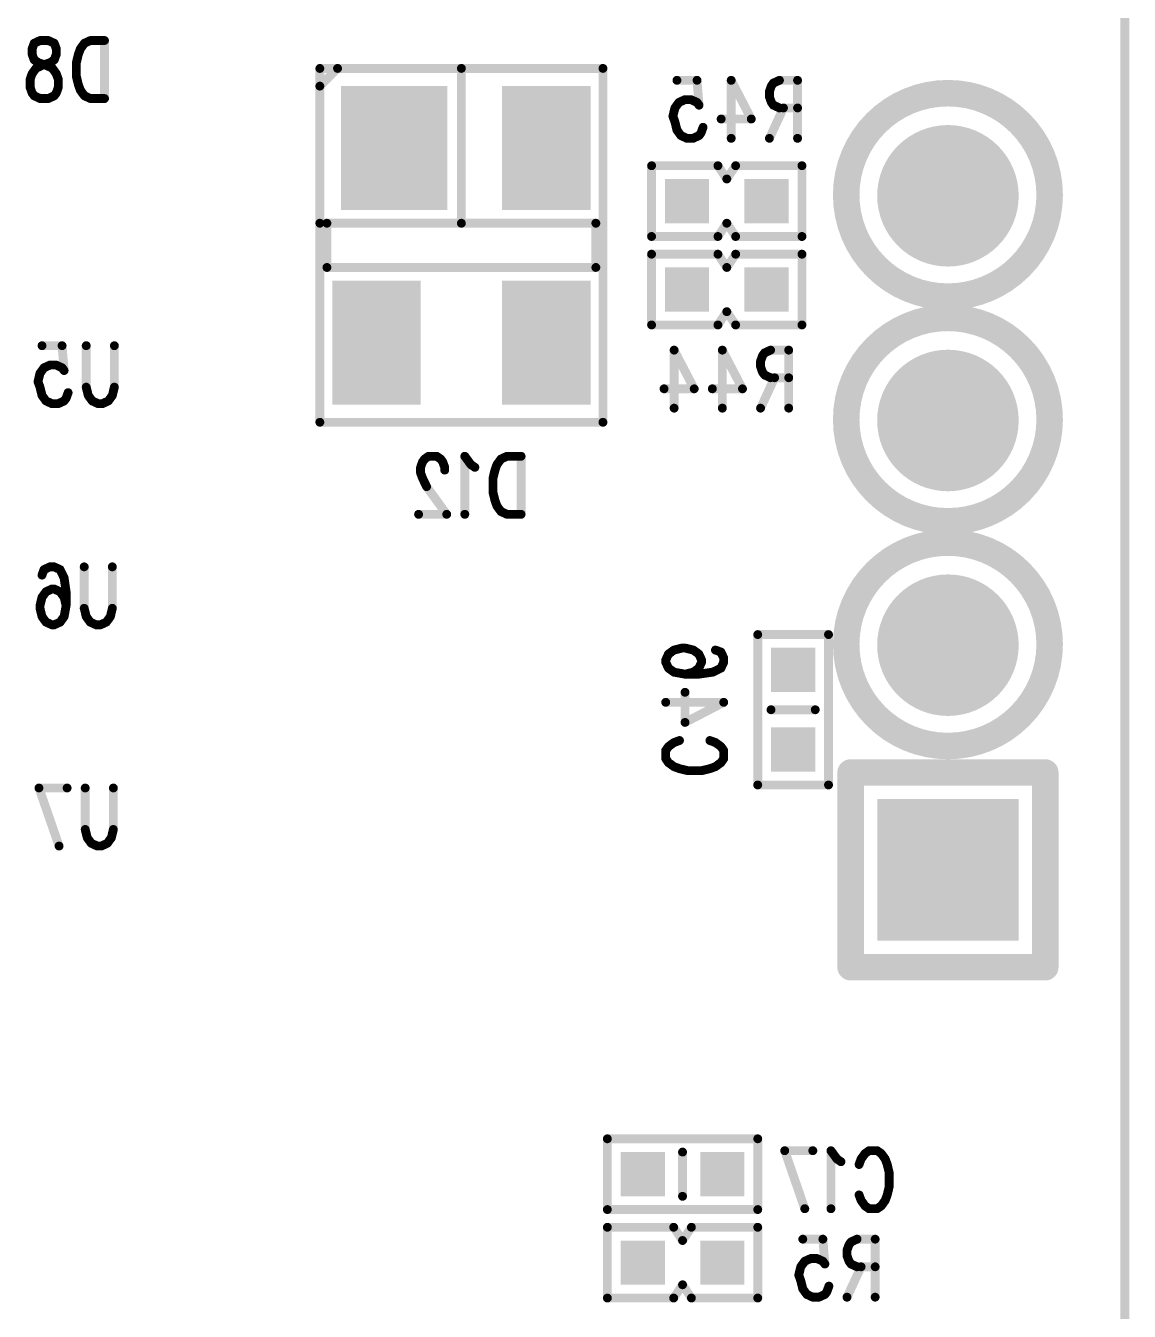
# Model space of a CAD drawing. Extents: x 100 to 144.1, y 92.5 to 144.1.
# Drawn here: x 131.58 to 144.05, y 112.2 to 126.73 of the extents above; entities that cross this region are included whole.
import ezdxf

# ---------------------------------------------------------------- set-up
doc = ezdxf.new("R2010")
doc.units = 0
doc.layers.get('0').update_dxf_attribs({"linetype": 'CONTINUOUS'})
doc.layers.add('MASK-BOTTOM_PHO', color=6, linetype='CONTINUOUS')
doc.layers.add('SILK-BOTTOM_PHO', color=12, linetype='CONTINUOUS')

# ---------------------------------------------------------------- blocks, each defined once
blk = doc.blocks.new('SQUARE_16')
blk.add_solid([(0.250062, 0.250062), (0.250062, -0.250062), (-0.250062, 0.250062), (-0.250062, -0.250062)])
blk = doc.blocks.new('SQUARE_28')
blk.add_solid([(0.799972, 0.799972), (0.799972, -0.799972), (-0.799972, 0.799972), (-0.799972, -0.799972)])
blk = doc.blocks.new('ROUND_49')
at = {"const_width": 0.799972}
blk.add_lwpolyline([(-0.399986, 0, 1), (0.399986, 0, 1)], format="xyb", close=True, dxfattribs=at)
blk = doc.blocks.new('SQUARE_33')
blk.add_solid([(0.499998, 0.499998), (0.499998, -0.499998), (-0.499998, 0.499998), (-0.499998, -0.499998)])
blk = doc.blocks.new('SQUARE_48')
blk.add_solid([(0.599948, 0.599948), (0.599948, -0.599948), (-0.599948, 0.599948), (-0.599948, -0.599948)])
blk = doc.blocks.new('ROUND_1')
at = {"const_width": 0.050038}
blk.add_lwpolyline([(-0.025018, 0, 1), (0.025018, 0, 1)], format="xyb", close=True, dxfattribs=at)
blk = doc.blocks.new('ROUND_19')
at = {"const_width": 0.149986}
blk.add_lwpolyline([(-0.074994, 0, 1), (0.074994, 0, 1)], format="xyb", close=True, dxfattribs=at)

msp = doc.modelspace()

# ---------------------------------------------------------------- linework, layer by layer
at = {"layer": 'MASK-BOTTOM_PHO'}
for points, const_width in [([(143.999966, 100.000054), (143.999966, 143.999966)], 0.100076), ([(135.739886, 125.450092), (135.739886, 125.24994)], 1.199896), ([(137.459974, 125.549914), (137.459974, 125.150118)], 0.999996), ([(135.539988, 123.35002), (135.539988, 122.94997)], 0.999996), ([(137.459974, 123.35002), (137.459974, 122.94997)], 0.999996)]:
    msp.add_lwpolyline(points, dxfattribs=dict(at, const_width=const_width))
at = {"layer": 'SILK-BOTTOM_PHO'}
for points, const_width in [([(143.999966, 100.000054), (143.999966, 143.999966)], 0.100076), ([(131.647692, 126.471934), (131.670552, 126.534418)], 0.100076), ([(131.670552, 126.534418), (131.738624, 126.56566)], 0.100076), ([(131.738624, 126.56566), (131.829556, 126.56566)], 0.100076), ([(131.829556, 126.56566), (131.897628, 126.534418)], 0.100076), ([(131.897628, 126.534418), (131.920488, 126.471934)], 0.100076), ([(132.23875, 126.534418), (132.193284, 126.471934)], 0.100076), ([(132.306822, 126.56566), (132.23875, 126.534418)], 0.100076), ([(132.465826, 126.56566), (132.306822, 126.56566)], 0.100076), ([(132.465826, 126.56566), (132.465826, 125.909324)], 0.100076), ([(131.647692, 126.40945), (131.647692, 126.471934)], 0.100076), ([(131.670552, 126.346966), (131.647692, 126.40945)], 0.100076), ([(131.920488, 126.40945), (131.897628, 126.346966)], 0.100076), ([(131.920488, 126.471934), (131.920488, 126.40945)], 0.100076), ([(132.170424, 126.40945), (132.147818, 126.315724)], 0.100076), ([(132.193284, 126.471934), (132.170424, 126.40945)], 0.100076), ([(131.693158, 126.25324), (131.647692, 126.190502)], 0.100076), ([(131.716018, 126.315724), (131.670552, 126.346966)], 0.100076), ([(131.761484, 126.284482), (131.693158, 126.25324)], 0.100076), ([(131.806696, 126.284482), (131.716018, 126.315724)], 0.100076), ([(131.852162, 126.315724), (131.761484, 126.284482)], 0.100076), ([(131.875022, 126.25324), (131.806696, 126.284482)], 0.100076), ([(131.897628, 126.346966), (131.852162, 126.315724)], 0.100076), ([(131.920488, 126.190502), (131.875022, 126.25324)], 0.100076), ([(132.147818, 126.315724), (132.147818, 126.15926)], 0.100076), ([(135.10006, 126.249938), (134.899908, 126.05004)], 0.100076), ([(134.899908, 126.249938), (134.899908, 124.499878)], 0.100076), ([(136.500108, 126.249938), (134.899908, 126.249938)], 0.100076), ([(138.100054, 126.249938), (135.10006, 126.249938)], 0.100076), ([(136.500108, 124.499878), (136.500108, 126.249938)], 0.100076), ([(138.100054, 122.249946), (138.100054, 126.249938)], 0.100076), ([(131.647692, 126.190502), (131.625086, 126.128018)], 0.100076), ([(131.625086, 126.128018), (131.625086, 126.034292)], 0.100076), ([(131.943094, 126.128018), (131.920488, 126.190502)], 0.100076), ([(131.943094, 126.034292), (131.943094, 126.128018)], 0.100076), ([(132.147818, 126.15926), (132.170424, 126.065534)], 0.100076), ([(138.936476, 126.115572), (139.163552, 126.115572)], 0.100076), ([(139.163552, 126.115572), (139.186412, 125.834394)], 0.100076), ([(139.549886, 126.115572), (139.777216, 125.678184)], 0.100076), ([(139.549886, 126.115572), (139.549886, 125.45949)], 0.100076), ([(140.095478, 126.115572), (140.027152, 126.08433)], 0.100076), ([(140.299948, 126.115572), (140.095478, 126.115572)], 0.100076), ([(140.299948, 126.115572), (140.299948, 125.45949)], 0.100076), ([(131.625086, 126.034292), (131.647692, 125.971808)], 0.100076), ([(131.647692, 125.971808), (131.670552, 125.940566)], 0.100076), ([(131.897628, 125.940566), (131.920488, 125.971808)], 0.100076), ([(131.920488, 125.971808), (131.943094, 126.034292)], 0.100076), ([(132.170424, 126.065534), (132.193284, 126.00305)], 0.100076), ([(132.193284, 126.00305), (132.23875, 125.940566)], 0.100076), ([(134.899908, 126.05004), (134.899908, 122.249946)], 0.100076), ([(140.004546, 126.053088), (139.98194, 125.990604)], 0.100076), ([(139.98194, 125.990604), (139.98194, 125.92812)], 0.100076), ([(140.027152, 126.08433), (140.004546, 126.053088)], 0.100076), ([(131.670552, 125.940566), (131.738624, 125.909324)], 0.100076), ([(131.738624, 125.909324), (131.829556, 125.909324)], 0.100076), ([(131.829556, 125.909324), (131.897628, 125.940566)], 0.100076), ([(132.23875, 125.940566), (132.306822, 125.909324)], 0.100076), ([(132.306822, 125.909324), (132.465826, 125.909324)], 0.100076), ([(138.959082, 125.865636), (138.913616, 125.803152)], 0.100076), ([(139.027154, 125.896878), (138.959082, 125.865636)], 0.100076), ([(139.09548, 125.896878), (139.027154, 125.896878)], 0.100076), ([(139.163552, 125.865636), (139.09548, 125.896878)], 0.100076), ([(139.186412, 125.834394), (139.163552, 125.865636)], 0.100076), ([(139.98194, 125.92812), (140.004546, 125.865636)], 0.100076), ([(140.004546, 125.865636), (140.027152, 125.834394)], 0.100076), ([(140.027152, 125.834394), (140.095478, 125.803152)], 0.100076), ([(138.913616, 125.803152), (138.89101, 125.709426)], 0.100076), ([(138.89101, 125.709426), (138.913616, 125.646942)], 0.100076), ([(139.777216, 125.678184), (139.436348, 125.678184)], 0.100076), ([(140.140944, 125.803152), (139.98194, 125.45949)], 0.100076), ([(140.095478, 125.803152), (140.299948, 125.803152)], 0.100076), ([(138.913616, 125.646942), (138.936476, 125.553216)], 0.100076), ([(138.936476, 125.553216), (138.981942, 125.490732)], 0.100076), ([(139.186412, 125.490732), (139.209018, 125.521974)], 0.100076), ([(139.209018, 125.521974), (139.231878, 125.584458)], 0.100076), ([(138.981942, 125.490732), (139.050014, 125.45949)], 0.100076), ([(139.050014, 125.45949), (139.118086, 125.45949)], 0.100076), ([(139.118086, 125.45949), (139.186412, 125.490732)], 0.100076), ([(138.649964, 124.350018), (138.649964, 125.150118)], 0.100076), ([(138.649964, 125.150118), (139.400026, 125.150118)], 0.100076), ([(139.400026, 125.150118), (139.500102, 125.000004)], 0.100076), ([(139.500102, 125.000004), (139.599924, 125.150118)], 0.100076), ([(139.599924, 125.150118), (140.349986, 125.150118)], 0.100076), ([(140.349986, 125.150118), (140.349986, 124.350018)], 0.100076), ([(134.899908, 124.499878), (136.500108, 124.499878)], 0.100076), ([(134.979918, 124.499878), (134.979918, 124.000006)], 0.100076), ([(138.020044, 124.499878), (134.979918, 124.499878)], 0.100076), ([(138.020044, 124.000006), (138.020044, 124.499878)], 0.100076), ([(139.500102, 124.499878), (139.400026, 124.350018)], 0.100076), ([(139.599924, 124.350018), (139.500102, 124.499878)], 0.100076), ([(139.400026, 124.350018), (138.649964, 124.350018)], 0.100076), ([(140.349986, 124.350018), (139.599924, 124.350018)], 0.100076), ([(138.649964, 123.35002), (138.649964, 124.15012)], 0.100076), ([(138.649964, 124.15012), (139.400026, 124.15012)], 0.100076), ([(139.400026, 124.15012), (139.500102, 124.000006)], 0.100076), ([(139.500102, 124.000006), (139.599924, 124.15012)], 0.100076), ([(139.599924, 124.15012), (140.349986, 124.15012)], 0.100076), ([(140.349986, 124.15012), (140.349986, 123.35002)], 0.100076), ([(134.979918, 124.000006), (138.020044, 124.000006)], 0.100076), ([(139.500102, 123.49988), (139.400026, 123.35002)], 0.100076), ([(139.599924, 123.35002), (139.500102, 123.49988)], 0.100076), ([(139.400026, 123.35002), (138.649964, 123.35002)], 0.100076), ([(140.349986, 123.35002), (139.599924, 123.35002)], 0.100076), ([(131.759198, 123.115578), (131.986274, 123.115578)], 0.100076), ([(131.986274, 123.115578), (132.009134, 122.8344)], 0.100076), ([(132.25907, 122.646948), (132.25907, 123.115578)], 0.100076), ([(132.577332, 123.115578), (132.577332, 122.646948)], 0.100076), ([(138.904472, 123.06554), (139.131802, 122.628152)], 0.100076), ([(138.904472, 123.06554), (138.904472, 122.409458)], 0.100076), ([(139.450064, 123.06554), (139.677394, 122.628152)], 0.100076), ([(139.450064, 123.06554), (139.450064, 122.409458)], 0.100076), ([(139.995402, 123.06554), (139.92733, 123.034298)], 0.100076), ([(140.200126, 123.06554), (139.995402, 123.06554)], 0.100076), ([(140.200126, 123.06554), (140.200126, 122.409458)], 0.100076), ([(139.90447, 123.003056), (139.881864, 122.940572)], 0.100076), ([(139.881864, 122.940572), (139.881864, 122.878088)], 0.100076), ([(139.92733, 123.034298), (139.90447, 123.003056)], 0.100076), ([(131.736338, 122.803158), (131.713732, 122.709432)], 0.100076), ([(131.781804, 122.865642), (131.736338, 122.803158)], 0.100076), ([(131.849876, 122.896884), (131.781804, 122.865642)], 0.100076), ([(131.918202, 122.896884), (131.849876, 122.896884)], 0.100076), ([(131.986274, 122.865642), (131.918202, 122.896884)], 0.100076), ([(132.009134, 122.8344), (131.986274, 122.865642)], 0.100076), ([(139.881864, 122.878088), (139.90447, 122.815604)], 0.100076), ([(140.040868, 122.75312), (139.881864, 122.409458)], 0.100076), ([(139.90447, 122.815604), (139.92733, 122.784362)], 0.100076), ([(139.92733, 122.784362), (139.995402, 122.75312)], 0.100076), ([(139.995402, 122.75312), (140.200126, 122.75312)], 0.100076), ([(131.713732, 122.709432), (131.736338, 122.646948)], 0.100076), ([(131.736338, 122.646948), (131.759198, 122.553222)], 0.100076), ([(132.28193, 122.553222), (132.25907, 122.646948)], 0.100076), ([(132.577332, 122.646948), (132.554472, 122.553222)], 0.100076), ([(139.131802, 122.628152), (138.790934, 122.628152)], 0.100076), ([(139.677394, 122.628152), (139.336272, 122.628152)], 0.100076), ([(131.759198, 122.553222), (131.804664, 122.490738)], 0.100076), ([(131.804664, 122.490738), (131.872736, 122.459496)], 0.100076), ([(131.940808, 122.459496), (132.009134, 122.490738)], 0.100076), ([(132.009134, 122.490738), (132.03174, 122.52198)], 0.100076), ([(132.03174, 122.52198), (132.0546, 122.584464)], 0.100076), ([(132.327396, 122.490738), (132.28193, 122.553222)], 0.100076), ([(132.395468, 122.459496), (132.327396, 122.490738)], 0.100076), ([(132.509006, 122.490738), (132.440934, 122.459496)], 0.100076), ([(132.554472, 122.553222), (132.509006, 122.490738)], 0.100076), ([(131.872736, 122.459496), (131.940808, 122.459496)], 0.100076), ([(132.440934, 122.459496), (132.395468, 122.459496)], 0.100076), ([(134.899908, 122.249946), (138.100054, 122.249946)], 0.100076), ([(136.06145, 121.80316), (136.03859, 121.740676)], 0.100076), ([(136.03859, 121.740676), (136.03859, 121.678192)], 0.100076), ([(136.084056, 121.834402), (136.06145, 121.80316)], 0.100076), ([(136.129522, 121.865644), (136.084056, 121.834402)], 0.100076), ([(136.220454, 121.865644), (136.129522, 121.865644)], 0.100076), ([(136.26592, 121.834402), (136.220454, 121.865644)], 0.100076), ([(136.288526, 121.80316), (136.26592, 121.834402)], 0.100076), ([(136.311386, 121.740676), (136.288526, 121.80316)], 0.100076), ([(136.311386, 121.709434), (136.311386, 121.740676)], 0.100076), ([(136.606788, 121.771918), (136.538716, 121.865644)], 0.100076), ([(136.538716, 121.865644), (136.538716, 121.209308)], 0.100076), ([(136.652254, 121.740676), (136.606788, 121.771918)], 0.100076), ([(136.90219, 121.771918), (136.879584, 121.709434)], 0.100076), ([(136.947656, 121.834402), (136.90219, 121.771918)], 0.100076), ([(137.015982, 121.865644), (136.947656, 121.834402)], 0.100076), ([(137.174986, 121.865644), (137.015982, 121.865644)], 0.100076), ([(137.174986, 121.865644), (137.174986, 121.209308)], 0.100076), ([(136.03859, 121.678192), (136.06145, 121.615708)], 0.100076), ([(136.06145, 121.615708), (136.106916, 121.521982)], 0.100076), ([(136.879584, 121.709434), (136.856724, 121.615708)], 0.100076), ([(136.856724, 121.615708), (136.856724, 121.459498)], 0.100076), ([(136.106916, 121.521982), (136.333992, 121.209308)], 0.100076), ([(136.856724, 121.459498), (136.879584, 121.365518)], 0.100076), ([(136.879584, 121.365518), (136.90219, 121.303034)], 0.100076), ([(136.90219, 121.303034), (136.947656, 121.24055)], 0.100076), ([(136.333992, 121.209308), (136.015984, 121.209308)], 0.100076), ([(136.947656, 121.24055), (137.015982, 121.209308)], 0.100076), ([(137.015982, 121.209308), (137.174986, 121.209308)], 0.100076), ([(131.759198, 120.521984), (131.781804, 120.584468)], 0.100076), ([(131.781804, 120.584468), (131.849876, 120.61571)], 0.100076), ([(131.849876, 120.61571), (131.895342, 120.61571)], 0.100076), ([(131.895342, 120.61571), (131.963668, 120.584468)], 0.100076), ([(131.963668, 120.584468), (132.009134, 120.490742)], 0.100076), ([(132.236464, 120.146826), (132.236464, 120.61571)], 0.100076), ([(132.554472, 120.61571), (132.554472, 120.146826)], 0.100076), ([(132.009134, 120.490742), (132.03174, 120.334278)], 0.100076), ([(131.759198, 120.271794), (131.804664, 120.334278)], 0.100076), ([(131.804664, 120.334278), (131.872736, 120.36552)], 0.100076), ([(131.872736, 120.36552), (131.895342, 120.36552)], 0.100076), ([(131.895342, 120.36552), (131.963668, 120.334278)], 0.100076), ([(131.963668, 120.334278), (132.009134, 120.271794)], 0.100076), ([(132.03174, 120.334278), (132.03174, 120.178068)], 0.100076), ([(131.736338, 120.178068), (131.759198, 120.271794)], 0.100076), ([(131.736338, 120.146826), (131.736338, 120.178068)], 0.100076), ([(131.759198, 120.0531), (131.736338, 120.146826)], 0.100076), ([(132.009134, 120.271794), (132.03174, 120.178068)], 0.100076), ([(132.03174, 120.178068), (132.009134, 120.0531)], 0.100076), ([(132.25907, 120.0531), (132.236464, 120.146826)], 0.100076), ([(132.554472, 120.146826), (132.531866, 120.0531)], 0.100076), ([(131.804664, 119.990616), (131.759198, 120.0531)], 0.100076), ([(131.872736, 119.959374), (131.804664, 119.990616)], 0.100076), ([(131.963668, 119.990616), (131.895342, 119.959374)], 0.100076), ([(132.009134, 120.0531), (131.963668, 119.990616)], 0.100076), ([(132.304536, 119.990616), (132.25907, 120.0531)], 0.100076), ([(132.372608, 119.959374), (132.304536, 119.990616)], 0.100076), ([(132.4864, 119.990616), (132.418074, 119.959374)], 0.100076), ([(132.531866, 120.0531), (132.4864, 119.990616)], 0.100076), ([(131.895342, 119.959374), (131.872736, 119.959374)], 0.100076), ([(132.418074, 119.959374), (132.372608, 119.959374)], 0.100076), ([(139.850114, 119.8499), (139.850114, 118.149878)], 0.100076), ([(140.64996, 119.8499), (139.850114, 119.8499)], 0.100076), ([(140.64996, 118.149878), (140.64996, 119.8499)], 0.100076), ([(138.809476, 119.561356), (138.840718, 119.629428)], 0.100076), ([(138.809476, 119.53875), (138.809476, 119.561356)], 0.100076), ([(138.840718, 119.629428), (138.903202, 119.674894)], 0.100076), ([(138.903202, 119.674894), (138.996928, 119.697754)], 0.100076), ([(138.996928, 119.697754), (139.02817, 119.697754)], 0.100076), ([(139.02817, 119.697754), (139.121896, 119.674894)], 0.100076), ([(139.121896, 119.674894), (139.18438, 119.629428)], 0.100076), ([(139.18438, 119.629428), (139.215622, 119.561356)], 0.100076), ([(139.215622, 119.561356), (139.215622, 119.53875)], 0.100076), ([(139.371832, 119.674894), (139.434316, 119.652288)], 0.100076), ([(139.434316, 119.652288), (139.465558, 119.584216)], 0.100076), ([(139.465558, 119.584216), (139.465558, 119.53875)], 0.100076), ([(138.840718, 119.470424), (138.809476, 119.53875)], 0.100076), ([(138.903202, 119.424958), (138.840718, 119.470424)], 0.100076), ([(139.02817, 119.402352), (138.903202, 119.424958)], 0.100076), ([(139.121896, 119.424958), (139.02817, 119.402352)], 0.100076), ([(139.18438, 119.470424), (139.121896, 119.424958)], 0.100076), ([(139.215622, 119.53875), (139.18438, 119.470424)], 0.100076), ([(139.34059, 119.424958), (139.18438, 119.402352)], 0.100076), ([(139.434316, 119.470424), (139.34059, 119.424958)], 0.100076), ([(139.465558, 119.53875), (139.434316, 119.470424)], 0.100076), ([(139.18438, 119.402352), (139.02817, 119.402352)], 0.100076), ([(139.02817, 118.85676), (139.02817, 119.197628)], 0.100076), ([(139.465558, 119.08409), (138.809476, 119.08409)], 0.100076), ([(139.465558, 119.08409), (139.02817, 118.85676)], 0.100076), ([(140.5001, 119.000016), (139.999974, 119.000016)], 0.100076), ([(138.809476, 118.538752), (138.840718, 118.583964)], 0.100076), ([(138.809476, 118.44782), (138.809476, 118.538752)], 0.100076), ([(138.840718, 118.583964), (138.903202, 118.62943)], 0.100076), ([(138.903202, 118.62943), (138.965686, 118.65229)], 0.100076), ([(139.309348, 118.65229), (139.371832, 118.62943)], 0.100076), ([(139.371832, 118.62943), (139.434316, 118.583964)], 0.100076), ([(139.434316, 118.583964), (139.465558, 118.538752)], 0.100076), ([(139.465558, 118.538752), (139.465558, 118.44782)], 0.100076), ([(138.840718, 118.402354), (138.809476, 118.44782)], 0.100076), ([(138.903202, 118.356888), (138.840718, 118.402354)], 0.100076), ([(139.434316, 118.402354), (139.371832, 118.356888)], 0.100076), ([(139.465558, 118.44782), (139.434316, 118.402354)], 0.100076), ([(138.965686, 118.334028), (138.903202, 118.356888)], 0.100076), ([(139.059412, 118.311422), (138.965686, 118.334028)], 0.100076), ([(139.215622, 118.311422), (139.059412, 118.311422)], 0.100076), ([(139.309348, 118.334028), (139.215622, 118.311422)], 0.100076), ([(139.371832, 118.356888), (139.309348, 118.334028)], 0.100076), ([(143.100044, 118.290086), (140.899896, 118.290086)], 0.299974), ([(140.899896, 118.290086), (140.899896, 116.089938)], 0.299974), ([(143.100044, 116.089938), (143.100044, 118.290086)], 0.299974), ([(131.724908, 118.115588), (131.952238, 117.459252)], 0.100076), ([(132.04317, 118.115588), (131.724908, 118.115588)], 0.100076), ([(132.24764, 117.646958), (132.24764, 118.115588)], 0.100076), ([(132.565902, 118.115588), (132.565902, 117.646958)], 0.100076), ([(139.850114, 118.149878), (140.64996, 118.149878)], 0.100076), ([(132.2705, 117.553232), (132.24764, 117.646958)], 0.100076), ([(132.315966, 117.490748), (132.2705, 117.553232)], 0.100076), ([(132.543296, 117.553232), (132.49783, 117.490748)], 0.100076), ([(132.565902, 117.646958), (132.543296, 117.553232)], 0.100076), ([(132.384038, 117.459252), (132.315966, 117.490748)], 0.100076), ([(132.429504, 117.459252), (132.384038, 117.459252)], 0.100076), ([(132.49783, 117.490748), (132.429504, 117.459252)], 0.100076), ([(140.899896, 116.089938), (141.699996, 116.089938)], 0.299974), ([(141.699996, 116.089938), (143.100044, 116.089938)], 0.299974), ([(139.850114, 114.149886), (138.150092, 114.149886)], 0.100076), ([(138.150092, 114.149886), (138.150092, 113.35004)], 0.100076), ([(139.850114, 113.35004), (139.850114, 114.149886)], 0.100076), ([(138.999976, 114.000026), (138.999976, 113.4999)], 0.100076), ([(140.15466, 114.01552), (140.381736, 113.359438)], 0.100076), ([(140.472668, 114.01552), (140.15466, 114.01552)], 0.100076), ([(140.745464, 113.921794), (140.677392, 114.01552)], 0.100076), ([(140.677392, 114.01552), (140.677392, 113.359438)], 0.100076), ([(140.79093, 113.890552), (140.745464, 113.921794)], 0.100076), ([(140.9954, 113.85931), (141.01826, 113.921794)], 0.100076), ([(141.01826, 113.921794), (141.063726, 113.984278)], 0.100076), ([(141.063726, 113.984278), (141.109192, 114.01552)], 0.100076), ([(141.109192, 114.01552), (141.200124, 114.01552)], 0.100076), ([(141.200124, 114.01552), (141.245336, 113.984278)], 0.100076), ([(141.245336, 113.984278), (141.290802, 113.921794)], 0.100076), ([(141.290802, 113.921794), (141.313662, 113.85931)], 0.100076), ([(141.313662, 113.85931), (141.336268, 113.765584)], 0.100076), ([(141.336268, 113.765584), (141.336268, 113.609374)], 0.100076), ([(141.336268, 113.609374), (141.313662, 113.515648)], 0.100076), ([(141.01826, 113.453164), (140.9954, 113.515648)], 0.100076), ([(141.063726, 113.39068), (141.01826, 113.453164)], 0.100076), ([(141.290802, 113.453164), (141.245336, 113.39068)], 0.100076), ([(141.313662, 113.515648), (141.290802, 113.453164)], 0.100076), ([(138.150092, 113.35004), (139.850114, 113.35004)], 0.100076), ([(141.109192, 113.359438), (141.063726, 113.39068)], 0.100076), ([(141.200124, 113.359438), (141.109192, 113.359438)], 0.100076), ([(141.245336, 113.39068), (141.200124, 113.359438)], 0.100076), ([(138.150092, 112.350042), (138.150092, 113.149888)], 0.100076), ([(138.150092, 113.149888), (138.8999, 113.149888)], 0.100076), ([(138.8999, 113.149888), (138.999976, 113.000028)], 0.100076), ([(138.999976, 113.000028), (139.100052, 113.149888)], 0.100076), ([(139.100052, 113.149888), (139.850114, 113.149888)], 0.100076), ([(139.850114, 113.149888), (139.850114, 112.350042)], 0.100076), ([(140.35913, 113.015522), (140.58646, 113.015522)], 0.100076), ([(140.58646, 113.015522), (140.609066, 112.734344)], 0.100076), ([(140.972794, 113.015522), (140.904468, 112.98428)], 0.100076), ([(141.177264, 113.015522), (140.972794, 113.015522)], 0.100076), ([(141.177264, 113.015522), (141.177264, 112.35944)], 0.100076), ([(140.881862, 112.953038), (140.859002, 112.890554)], 0.100076), ([(140.859002, 112.890554), (140.859002, 112.82807)], 0.100076), ([(140.904468, 112.98428), (140.881862, 112.953038)], 0.100076), ([(140.381736, 112.765586), (140.33627, 112.703102)], 0.100076), ([(140.450062, 112.796828), (140.381736, 112.765586)], 0.100076), ([(140.518134, 112.796828), (140.450062, 112.796828)], 0.100076), ([(140.58646, 112.765586), (140.518134, 112.796828)], 0.100076), ([(140.609066, 112.734344), (140.58646, 112.765586)], 0.100076), ([(140.859002, 112.82807), (140.881862, 112.765586)], 0.100076), ([(140.881862, 112.765586), (140.904468, 112.734344)], 0.100076), ([(140.904468, 112.734344), (140.972794, 112.703102)], 0.100076), ([(140.33627, 112.703102), (140.313664, 112.609376)], 0.100076), ([(140.313664, 112.609376), (140.33627, 112.546892)], 0.100076), ([(141.01826, 112.703102), (140.859002, 112.35944)], 0.100076), ([(140.972794, 112.703102), (141.177264, 112.703102)], 0.100076), ([(138.999976, 112.499902), (138.8999, 112.350042)], 0.100076), ([(139.100052, 112.350042), (138.999976, 112.499902)], 0.100076), ([(140.33627, 112.546892), (140.35913, 112.453166)], 0.100076), ([(140.35913, 112.453166), (140.404596, 112.390682)], 0.100076), ([(140.631926, 112.421924), (140.654532, 112.484408)], 0.100076), ([(138.8999, 112.350042), (138.150092, 112.350042)], 0.100076), ([(139.850114, 112.350042), (139.100052, 112.350042)], 0.100076), ([(140.404596, 112.390682), (140.472668, 112.35944)], 0.100076), ([(140.472668, 112.35944), (140.540994, 112.35944)], 0.100076), ([(140.540994, 112.35944), (140.609066, 112.390682)], 0.100076), ([(140.609066, 112.390682), (140.631926, 112.421924)], 0.100076)]:
    msp.add_lwpolyline(points, dxfattribs=dict(at, const_width=const_width))
at = {"layer": 'SILK-BOTTOM_PHO', "const_width": 0.299974}
for points in [[(141.99997, 125.97003, 1), (141.99997, 123.67006)], [(141.99997, 123.67006, 1), (141.99997, 125.97003)], [(141.99997, 123.43003, 1), (141.99997, 121.13006)], [(141.99997, 121.13006, 1), (141.99997, 123.43003)], [(141.99997, 120.89003, 1), (141.99997, 118.59006)], [(141.99997, 118.59006, 1), (141.99997, 120.89003)]]:
    msp.add_lwpolyline(points, format="xyb", dxfattribs=at)

# ---------------------------------------------------------------- block references
at = {"layer": 'MASK-BOTTOM_PHO'}
for name, p in [('SQUARE_48', (135.739886, 125.450092)), ('SQUARE_33', (137.459974, 125.549914)), ('SQUARE_48', (135.739886, 125.24994)), ('SQUARE_33', (137.459974, 125.150118)), ('ROUND_49', (141.99997, 124.810012)), ('SQUARE_16', (139.050014, 124.750068)), ('SQUARE_16', (139.949936, 124.750068)), ('SQUARE_16', (139.050014, 123.75007)), ('SQUARE_16', (139.949936, 123.75007)), ('SQUARE_33', (135.539988, 123.35002)), ('SQUARE_33', (137.459974, 123.35002)), ('SQUARE_33', (135.539988, 122.94997)), ('SQUARE_33', (137.459974, 122.94997)), ('ROUND_49', (141.99997, 122.270012)), ('ROUND_49', (141.99997, 119.730012)), ('SQUARE_16', (140.24991, 119.450104)), ('SQUARE_16', (140.24991, 118.549928)), ('SQUARE_28', (141.99997, 117.190012)), ('SQUARE_16', (138.549888, 113.75009)), ('SQUARE_16', (139.450064, 113.75009)), ('SQUARE_16', (138.549888, 112.750092)), ('SQUARE_16', (139.450064, 112.750092))]:
    msp.add_blockref(name, p, dxfattribs=at)
at = {"layer": 'SILK-BOTTOM_PHO'}
for name, p in [('ROUND_1', (131.670552, 126.534418)), ('ROUND_1', (131.738624, 126.56566)), ('ROUND_1', (131.829556, 126.56566)), ('ROUND_1', (131.829556, 126.56566)), ('ROUND_1', (131.897628, 126.534418)), ('ROUND_1', (132.23875, 126.534418)), ('ROUND_1', (132.306822, 126.56566)), ('ROUND_1', (132.465826, 126.56566)), ('ROUND_1', (132.465826, 126.56566)), ('ROUND_1', (131.647692, 126.471934)), ('ROUND_1', (131.647692, 126.40945)), ('ROUND_1', (131.920488, 126.471934)), ('ROUND_1', (131.920488, 126.40945)), ('ROUND_1', (132.170424, 126.40945)), ('ROUND_1', (132.193284, 126.471934)), ('ROUND_1', (131.670552, 126.346966)), ('ROUND_1', (131.693158, 126.25324)), ('ROUND_1', (131.716018, 126.315724)), ('ROUND_1', (131.761484, 126.284482)), ('ROUND_1', (131.806696, 126.284482)), ('ROUND_1', (131.852162, 126.315724)), ('ROUND_1', (131.875022, 126.25324)), ('ROUND_1', (131.897628, 126.346966)), ('ROUND_1', (132.147818, 126.315724)), ('ROUND_1', (134.899908, 126.249938)), ('ROUND_1', (134.899908, 126.249938)), ('ROUND_1', (135.10006, 126.249938)), ('ROUND_1', (135.10006, 126.249938)), ('ROUND_1', (136.500108, 126.249938)), ('ROUND_1', (138.100054, 126.249938)), ('ROUND_1', (131.625086, 126.128018)), ('ROUND_1', (131.647692, 126.190502)), ('ROUND_1', (131.920488, 126.190502)), ('ROUND_1', (131.943094, 126.128018)), ('ROUND_1', (132.147818, 126.15926)), ('ROUND_1', (138.936476, 126.115572)), ('ROUND_1', (139.163552, 126.115572)), ('ROUND_1', (139.549886, 126.115572)), ('ROUND_1', (139.549886, 126.115572)), ('ROUND_1', (140.095478, 126.115572)), ('ROUND_1', (140.299948, 126.115572)), ('ROUND_1', (140.299948, 126.115572)), ('ROUND_1', (131.625086, 126.034292)), ('ROUND_1', (131.647692, 125.971808)), ('ROUND_1', (131.920488, 125.971808)), ('ROUND_1', (131.943094, 126.034292)), ('ROUND_1', (132.170424, 126.065534)), ('ROUND_1', (132.193284, 126.00305)), ('ROUND_1', (134.899908, 126.05004)), ('ROUND_1', (139.98194, 125.990604)), ('ROUND_1', (140.004546, 126.053088)), ('ROUND_1', (140.027152, 126.08433)), ('ROUND_19', (141.99997, 125.97003)), ('ROUND_19', (141.99997, 125.97003)), ('ROUND_1', (131.670552, 125.940566)), ('ROUND_1', (131.738624, 125.909324)), ('ROUND_1', (131.829556, 125.909324)), ('ROUND_1', (131.897628, 125.940566)), ('ROUND_1', (132.23875, 125.940566)), ('ROUND_1', (132.306822, 125.909324)), ('ROUND_1', (132.465826, 125.909324)), ('ROUND_1', (132.465826, 125.909324)), ('ROUND_1', (138.959082, 125.865636)), ('ROUND_1', (139.027154, 125.896878)), ('ROUND_1', (139.09548, 125.896878)), ('ROUND_1', (139.163552, 125.865636)), ('ROUND_1', (139.186412, 125.834394)), ('ROUND_1', (139.98194, 125.92812)), ('ROUND_1', (140.004546, 125.865636)), ('ROUND_1', (140.027152, 125.834394)), ('ROUND_1', (138.89101, 125.709426)), ('ROUND_1', (138.913616, 125.803152)), ('ROUND_1', (139.436348, 125.678184)), ('ROUND_1', (139.777216, 125.678184)), ('ROUND_1', (140.095478, 125.803152)), ('ROUND_1', (140.140944, 125.803152)), ('ROUND_1', (140.299948, 125.803152)), ('ROUND_1', (138.913616, 125.646942)), ('ROUND_1', (138.936476, 125.553216)), ('ROUND_1', (139.209018, 125.521974)), ('ROUND_1', (139.231878, 125.584458)), ('ROUND_1', (138.981942, 125.490732)), ('ROUND_1', (139.050014, 125.45949)), ('ROUND_1', (139.118086, 125.45949)), ('ROUND_1', (139.186412, 125.490732)), ('ROUND_1', (139.549886, 125.45949)), ('ROUND_1', (139.98194, 125.45949)), ('ROUND_1', (140.299948, 125.45949)), ('ROUND_1', (138.649964, 125.150118)), ('ROUND_1', (139.400026, 125.150118)), ('ROUND_1', (139.599924, 125.150118)), ('ROUND_1', (140.349986, 125.150118)), ('ROUND_1', (140.349986, 125.150118)), ('ROUND_1', (139.500102, 125.000004)), ('ROUND_1', (134.899908, 124.499878)), ('ROUND_1', (134.979918, 124.499878)), ('ROUND_1', (134.979918, 124.499878)), ('ROUND_1', (136.500108, 124.499878)), ('ROUND_1', (138.020044, 124.499878)), ('ROUND_1', (139.500102, 124.499878)), ('ROUND_1', (138.649964, 124.350018)), ('ROUND_1', (139.400026, 124.350018)), ('ROUND_1', (139.599924, 124.350018)), ('ROUND_1', (140.349986, 124.350018)), ('ROUND_1', (138.649964, 124.15012)), ('ROUND_1', (139.400026, 124.15012)), ('ROUND_1', (139.599924, 124.15012)), ('ROUND_1', (140.349986, 124.15012)), ('ROUND_1', (140.349986, 124.15012)), ('ROUND_1', (134.979918, 124.000006)), ('ROUND_1', (138.020044, 124.000006)), ('ROUND_1', (139.500102, 124.000006)), ('ROUND_19', (141.99997, 123.67006)), ('ROUND_19', (141.99997, 123.67006)), ('ROUND_1', (139.500102, 123.49988)), ('ROUND_19', (141.99997, 123.43003)), ('ROUND_19', (141.99997, 123.43003)), ('ROUND_1', (138.649964, 123.35002)), ('ROUND_1', (139.400026, 123.35002)), ('ROUND_1', (139.599924, 123.35002)), ('ROUND_1', (140.349986, 123.35002)), ('ROUND_1', (131.759198, 123.115578)), ('ROUND_1', (131.986274, 123.115578)), ('ROUND_1', (132.25907, 123.115578)), ('ROUND_1', (132.577332, 123.115578)), ('ROUND_1', (138.904472, 123.06554)), ('ROUND_1', (138.904472, 123.06554)), ('ROUND_1', (139.450064, 123.06554)), ('ROUND_1', (139.450064, 123.06554)), ('ROUND_1', (139.995402, 123.06554)), ('ROUND_1', (140.200126, 123.06554)), ('ROUND_1', (140.200126, 123.06554)), ('ROUND_1', (139.881864, 122.940572)), ('ROUND_1', (139.90447, 123.003056)), ('ROUND_1', (139.92733, 123.034298)), ('ROUND_1', (131.736338, 122.803158)), ('ROUND_1', (131.781804, 122.865642)), ('ROUND_1', (131.849876, 122.896884)), ('ROUND_1', (131.918202, 122.896884)), ('ROUND_1', (131.986274, 122.865642)), ('ROUND_1', (132.009134, 122.8344)), ('ROUND_1', (139.881864, 122.878088)), ('ROUND_1', (139.90447, 122.815604)), ('ROUND_1', (139.92733, 122.784362)), ('ROUND_1', (139.995402, 122.75312)), ('ROUND_1', (140.040868, 122.75312)), ('ROUND_1', (140.200126, 122.75312)), ('ROUND_1', (131.713732, 122.709432)), ('ROUND_1', (131.736338, 122.646948)), ('ROUND_1', (132.25907, 122.646948)), ('ROUND_1', (132.577332, 122.646948)), ('ROUND_1', (138.790934, 122.628152)), ('ROUND_1', (139.131802, 122.628152)), ('ROUND_1', (139.336272, 122.628152)), ('ROUND_1', (139.677394, 122.628152)), ('ROUND_1', (131.759198, 122.553222)), ('ROUND_1', (131.804664, 122.490738)), ('ROUND_1', (132.009134, 122.490738)), ('ROUND_1', (132.03174, 122.52198)), ('ROUND_1', (132.0546, 122.584464)), ('ROUND_1', (132.28193, 122.553222)), ('ROUND_1', (132.327396, 122.490738)), ('ROUND_1', (132.509006, 122.490738)), ('ROUND_1', (132.554472, 122.553222)), ('ROUND_1', (131.872736, 122.459496)), ('ROUND_1', (131.940808, 122.459496)), ('ROUND_1', (132.395468, 122.459496)), ('ROUND_1', (132.440934, 122.459496)), ('ROUND_1', (138.904472, 122.409458)), ('ROUND_1', (139.450064, 122.409458)), ('ROUND_1', (139.881864, 122.409458)), ('ROUND_1', (140.200126, 122.409458)), ('ROUND_1', (134.899908, 122.249946)), ('ROUND_1', (138.100054, 122.249946)), ('ROUND_1', (136.03859, 121.740676)), ('ROUND_1', (136.06145, 121.80316)), ('ROUND_1', (136.084056, 121.834402)), ('ROUND_1', (136.129522, 121.865644)), ('ROUND_1', (136.220454, 121.865644)), ('ROUND_1', (136.26592, 121.834402)), ('ROUND_1', (136.288526, 121.80316)), ('ROUND_1', (136.311386, 121.740676)), ('ROUND_1', (136.538716, 121.865644)), ('ROUND_1', (136.606788, 121.771918)), ('ROUND_1', (136.652254, 121.740676)), ('ROUND_1', (136.90219, 121.771918)), ('ROUND_1', (136.947656, 121.834402)), ('ROUND_1', (137.015982, 121.865644)), ('ROUND_1', (137.174986, 121.865644)), ('ROUND_1', (137.174986, 121.865644)), ('ROUND_1', (136.03859, 121.678192)), ('ROUND_1', (136.06145, 121.615708)), ('ROUND_1', (136.311386, 121.709434)), ('ROUND_1', (136.856724, 121.615708)), ('ROUND_1', (136.879584, 121.709434)), ('ROUND_1', (136.106916, 121.521982)), ('ROUND_1', (136.856724, 121.459498)), ('ROUND_1', (136.879584, 121.365518)), ('ROUND_1', (136.90219, 121.303034)), ('ROUND_1', (136.015984, 121.209308)), ('ROUND_1', (136.333992, 121.209308)), ('ROUND_1', (136.538716, 121.209308)), ('ROUND_1', (136.947656, 121.24055)), ('ROUND_1', (137.015982, 121.209308)), ('ROUND_1', (137.174986, 121.209308)), ('ROUND_1', (137.174986, 121.209308)), ('ROUND_19', (141.99997, 121.13006)), ('ROUND_19', (141.99997, 121.13006)), ('ROUND_19', (141.99997, 120.89003)), ('ROUND_19', (141.99997, 120.89003)), ('ROUND_1', (131.781804, 120.584468)), ('ROUND_1', (131.849876, 120.61571)), ('ROUND_1', (131.895342, 120.61571)), ('ROUND_1', (131.963668, 120.584468)), ('ROUND_1', (132.236464, 120.61571)), ('ROUND_1', (132.554472, 120.61571)), ('ROUND_1', (131.759198, 120.521984)), ('ROUND_1', (132.009134, 120.490742)), ('ROUND_1', (131.804664, 120.334278)), ('ROUND_1', (131.872736, 120.36552)), ('ROUND_1', (131.895342, 120.36552)), ('ROUND_1', (131.963668, 120.334278)), ('ROUND_1', (132.03174, 120.334278)), ('ROUND_1', (131.736338, 120.178068)), ('ROUND_1', (131.736338, 120.146826)), ('ROUND_1', (131.759198, 120.271794)), ('ROUND_1', (132.009134, 120.271794)), ('ROUND_1', (132.03174, 120.178068)), ('ROUND_1', (132.03174, 120.178068)), ('ROUND_1', (132.236464, 120.146826)), ('ROUND_1', (132.554472, 120.146826)), ('ROUND_1', (131.759198, 120.0531)), ('ROUND_1', (131.804664, 119.990616)), ('ROUND_1', (131.963668, 119.990616)), ('ROUND_1', (132.009134, 120.0531)), ('ROUND_1', (132.25907, 120.0531)), ('ROUND_1', (132.304536, 119.990616)), ('ROUND_1', (132.4864, 119.990616)), ('ROUND_1', (132.531866, 120.0531)), ('ROUND_1', (131.872736, 119.959374)), ('ROUND_1', (131.895342, 119.959374)), ('ROUND_1', (132.372608, 119.959374)), ('ROUND_1', (132.418074, 119.959374)), ('ROUND_1', (139.850114, 119.8499)), ('ROUND_1', (139.850114, 119.8499)), ('ROUND_1', (140.64996, 119.8499)), ('ROUND_1', (138.809476, 119.561356)), ('ROUND_1', (138.840718, 119.629428)), ('ROUND_1', (138.903202, 119.674894)), ('ROUND_1', (138.996928, 119.697754)), ('ROUND_1', (139.02817, 119.697754)), ('ROUND_1', (139.121896, 119.674894)), ('ROUND_1', (139.18438, 119.629428)), ('ROUND_1', (139.215622, 119.561356)), ('ROUND_1', (139.371832, 119.674894)), ('ROUND_1', (139.434316, 119.652288)), ('ROUND_1', (139.465558, 119.584216)), ('ROUND_1', (138.809476, 119.53875)), ('ROUND_1', (138.840718, 119.470424)), ('ROUND_1', (138.903202, 119.424958)), ('ROUND_1', (139.121896, 119.424958)), ('ROUND_1', (139.18438, 119.470424)), ('ROUND_1', (139.215622, 119.53875)), ('ROUND_1', (139.34059, 119.424958)), ('ROUND_1', (139.434316, 119.470424)), ('ROUND_1', (139.465558, 119.53875)), ('ROUND_1', (139.02817, 119.402352)), ('ROUND_1', (139.02817, 119.402352)), ('ROUND_1', (139.18438, 119.402352)), ('ROUND_1', (139.02817, 119.197628)), ('ROUND_1', (138.809476, 119.08409)), ('ROUND_1', (139.465558, 119.08409)), ('ROUND_1', (139.465558, 119.08409)), ('ROUND_1', (139.999974, 119.000016)), ('ROUND_1', (140.5001, 119.000016)), ('ROUND_1', (139.02817, 118.85676)), ('ROUND_19', (141.99997, 118.59006)), ('ROUND_19', (141.99997, 118.59006)), ('ROUND_1', (138.809476, 118.538752)), ('ROUND_1', (138.840718, 118.583964)), ('ROUND_1', (138.840718, 118.583964)), ('ROUND_1', (138.903202, 118.62943)), ('ROUND_1', (138.965686, 118.65229)), ('ROUND_1', (139.309348, 118.65229)), ('ROUND_1', (139.371832, 118.62943)), ('ROUND_1', (139.434316, 118.583964)), ('ROUND_1', (139.434316, 118.583964)), ('ROUND_1', (139.465558, 118.538752)), ('ROUND_1', (138.809476, 118.44782)), ('ROUND_1', (138.840718, 118.402354)), ('ROUND_1', (139.434316, 118.402354)), ('ROUND_1', (139.465558, 118.44782)), ('ROUND_1', (138.903202, 118.356888)), ('ROUND_1', (138.965686, 118.334028)), ('ROUND_1', (139.059412, 118.311422)), ('ROUND_1', (139.215622, 118.311422)), ('ROUND_1', (139.309348, 118.334028)), ('ROUND_1', (139.371832, 118.356888)), ('ROUND_19', (140.899896, 118.290086)), ('ROUND_19', (143.100044, 118.290086)), ('ROUND_1', (131.724908, 118.115588)), ('ROUND_1', (131.724908, 118.115588)), ('ROUND_1', (132.04317, 118.115588)), ('ROUND_1', (132.24764, 118.115588)), ('ROUND_1', (132.565902, 118.115588)), ('ROUND_1', (139.850114, 118.149878)), ('ROUND_1', (140.64996, 118.149878)), ('ROUND_1', (132.24764, 117.646958)), ('ROUND_1', (132.2705, 117.553232)), ('ROUND_1', (132.543296, 117.553232)), ('ROUND_1', (132.565902, 117.646958)), ('ROUND_1', (131.952238, 117.459252)), ('ROUND_1', (132.315966, 117.490748)), ('ROUND_1', (132.384038, 117.459252)), ('ROUND_1', (132.429504, 117.459252)), ('ROUND_1', (132.49783, 117.490748)), ('ROUND_19', (140.899896, 116.089938)), ('ROUND_19', (141.699996, 116.089938)), ('ROUND_19', (141.699996, 116.089938)), ('ROUND_19', (143.100044, 116.089938)), ('ROUND_1', (138.150092, 114.149886)), ('ROUND_1', (139.850114, 114.149886)), ('ROUND_1', (138.999976, 114.000026)), ('ROUND_1', (140.15466, 114.01552)), ('ROUND_1', (140.15466, 114.01552)), ('ROUND_1', (140.472668, 114.01552)), ('ROUND_1', (140.677392, 114.01552)), ('ROUND_1', (140.745464, 113.921794)), ('ROUND_1', (140.79093, 113.890552)), ('ROUND_1', (141.01826, 113.921794)), ('ROUND_1', (141.063726, 113.984278)), ('ROUND_1', (141.109192, 114.01552)), ('ROUND_1', (141.200124, 114.01552)), ('ROUND_1', (141.245336, 113.984278)), ('ROUND_1', (141.290802, 113.921794)), ('ROUND_1', (140.9954, 113.85931)), ('ROUND_1', (141.313662, 113.85931)), ('ROUND_1', (141.336268, 113.765584)), ('ROUND_1', (141.336268, 113.609374)), ('ROUND_1', (138.999976, 113.4999)), ('ROUND_1', (140.9954, 113.515648)), ('ROUND_1', (141.01826, 113.453164)), ('ROUND_1', (141.290802, 113.453164)), ('ROUND_1', (141.313662, 113.515648)), ('ROUND_1', (138.150092, 113.35004)), ('ROUND_1', (138.150092, 113.35004)), ('ROUND_1', (139.850114, 113.35004)), ('ROUND_1', (140.381736, 113.359438)), ('ROUND_1', (140.677392, 113.359438)), ('ROUND_1', (141.063726, 113.39068)), ('ROUND_1', (141.109192, 113.359438)), ('ROUND_1', (141.200124, 113.359438)), ('ROUND_1', (141.245336, 113.39068)), ('ROUND_1', (138.150092, 113.149888)), ('ROUND_1', (138.8999, 113.149888)), ('ROUND_1', (139.100052, 113.149888)), ('ROUND_1', (139.850114, 113.149888)), ('ROUND_1', (139.850114, 113.149888)), ('ROUND_1', (140.35913, 113.015522)), ('ROUND_1', (140.58646, 113.015522)), ('ROUND_1', (140.972794, 113.015522)), ('ROUND_1', (141.177264, 113.015522)), ('ROUND_1', (141.177264, 113.015522)), ('ROUND_1', (138.999976, 113.000028)), ('ROUND_1', (140.859002, 112.890554)), ('ROUND_1', (140.881862, 112.953038)), ('ROUND_1', (140.904468, 112.98428)), ('ROUND_1', (140.381736, 112.765586)), ('ROUND_1', (140.450062, 112.796828)), ('ROUND_1', (140.518134, 112.796828)), ('ROUND_1', (140.58646, 112.765586)), ('ROUND_1', (140.609066, 112.734344)), ('ROUND_1', (140.859002, 112.82807)), ('ROUND_1', (140.881862, 112.765586)), ('ROUND_1', (140.904468, 112.734344)), ('ROUND_1', (140.313664, 112.609376)), ('ROUND_1', (140.33627, 112.703102)), ('ROUND_1', (140.972794, 112.703102)), ('ROUND_1', (141.01826, 112.703102)), ('ROUND_1', (141.177264, 112.703102)), ('ROUND_1', (138.999976, 112.499902)), ('ROUND_1', (140.33627, 112.546892)), ('ROUND_1', (140.35913, 112.453166)), ('ROUND_1', (140.654532, 112.484408)), ('ROUND_1', (138.150092, 112.350042)), ('ROUND_1', (138.8999, 112.350042)), ('ROUND_1', (139.100052, 112.350042)), ('ROUND_1', (139.850114, 112.350042)), ('ROUND_1', (140.404596, 112.390682)), ('ROUND_1', (140.472668, 112.35944)), ('ROUND_1', (140.540994, 112.35944)), ('ROUND_1', (140.609066, 112.390682)), ('ROUND_1', (140.631926, 112.421924)), ('ROUND_1', (140.859002, 112.35944)), ('ROUND_1', (141.177264, 112.35944))]:
    msp.add_blockref(name, p, dxfattribs=at)

doc.saveas('drawing.dxf')
